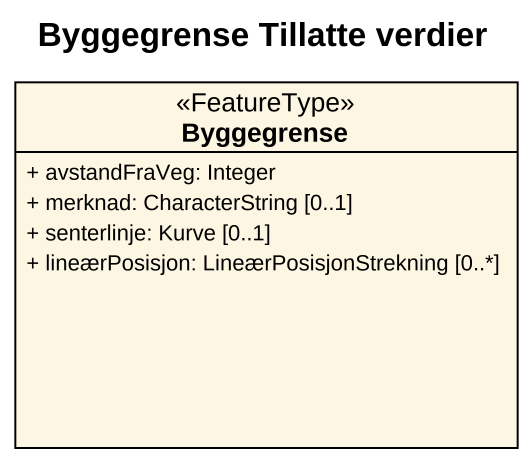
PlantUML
@startuml
title Byggegrense Tillatte verdier
hide circle
hide empty members
skinparam classAttributeIconSize 0
class Byggegrense <<FeatureType>> {
  + avstandFraVeg: Integer
  + merknad: CharacterString [0..1]
  + senterlinje: Kurve [0..1]
  + lineærPosisjon: LineærPosisjonStrekning [0..*]
}
@enduml
